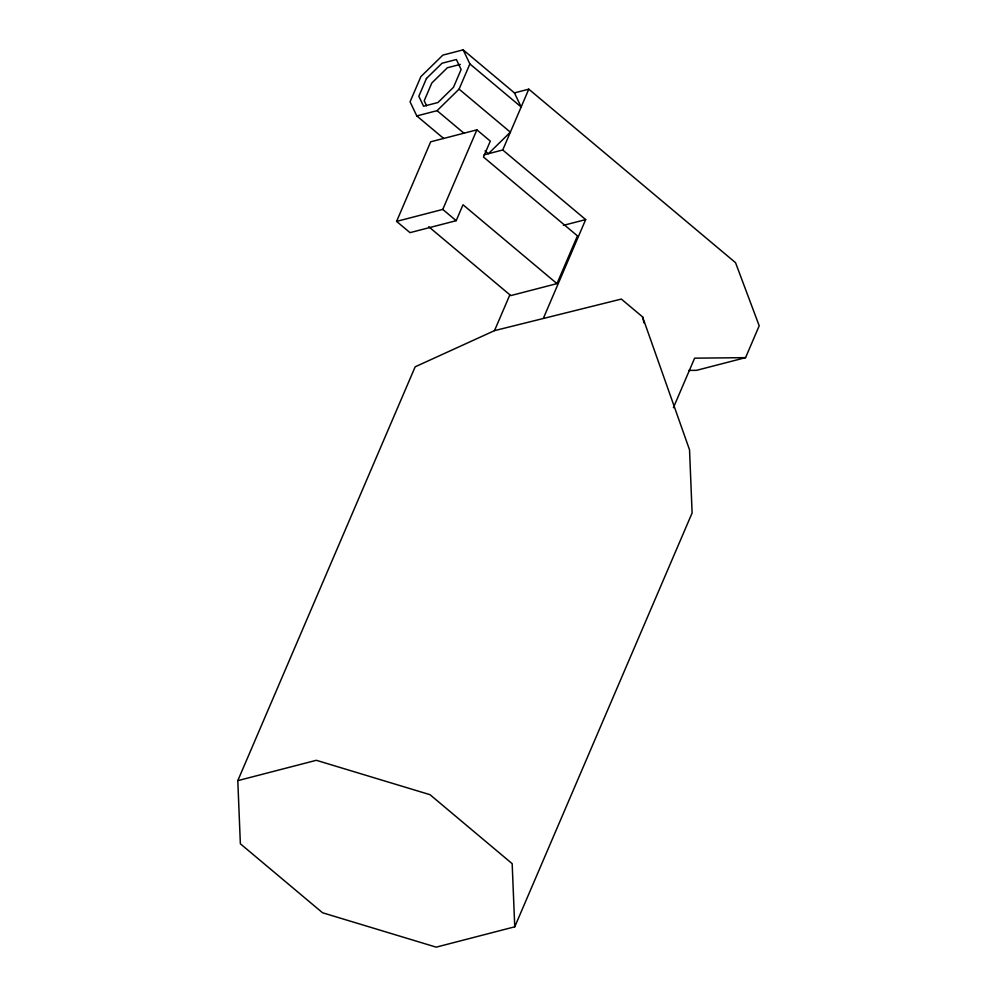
<?xml version="1.0" encoding="UTF-8"?>
<svg xmlns="http://www.w3.org/2000/svg" width="997" height="997" viewBox="0 0 997 997"><rect width="100%" height="100%" fill="white"/><g stroke="black" fill="none" stroke-linecap="round" stroke-linejoin="round"><path stroke-width="1.5" d="M556.974 283.622L463.007 204.771L456.19 220.686L410.016 232.65L396.594 221.384L430.692 141.798L476.878 129.847L490.3 141.113L483.483 157.028L577.437 235.878L556.974 283.622L510.788 295.586L428.722 226.718M416.796 115.926L437.097 110.667L459.081 89.132L469.886 63.945L463.156 49.85L442.855 55.109L420.871 76.632L410.066 101.831L416.796 115.926L443.64 138.446M396.594 221.384L442.768 209.42L476.878 129.847M484.031 154.834L502.737 149.986L528.796 89.169L735.549 262.685L759.203 325.807L745.569 357.649L696.554 370.336L688.827 370.423M237.797 780.639L415.163 366.821L494.512 330.63L621.343 299.075L642.579 316.896L689.538 449.834L692.105 512.981L514.751 926.811L436.2 947.15L322.554 912.766L240.364 843.798L237.797 780.639L316.336 760.3L429.994 794.684L512.171 863.664L514.751 926.811M494.512 330.63L509.779 295M543.527 317.931L585.675 219.589L502.737 149.986M673.399 407.698L694.622 358.172L745.569 357.649M460.302 64.406L447.379 67.746L431.838 82.975L424.199 100.784L426.579 105.769M463.156 49.85L514.44 92.895L528.796 89.169M563.392 225.359L585.675 219.589M469.886 63.945L521.169 106.978L514.44 92.895M459.081 89.132L510.364 132.177L488.38 153.7L485.078 150.933M437.097 110.667L463.941 133.199M442.768 209.42L456.19 220.686M642.579 316.896L644 322.903M426.467 78.464L418.827 96.285L423.588 106.243L437.932 102.529L453.485 87.3L461.125 69.491L456.364 59.521L442.007 63.247L426.467 78.464"/></g></svg>
